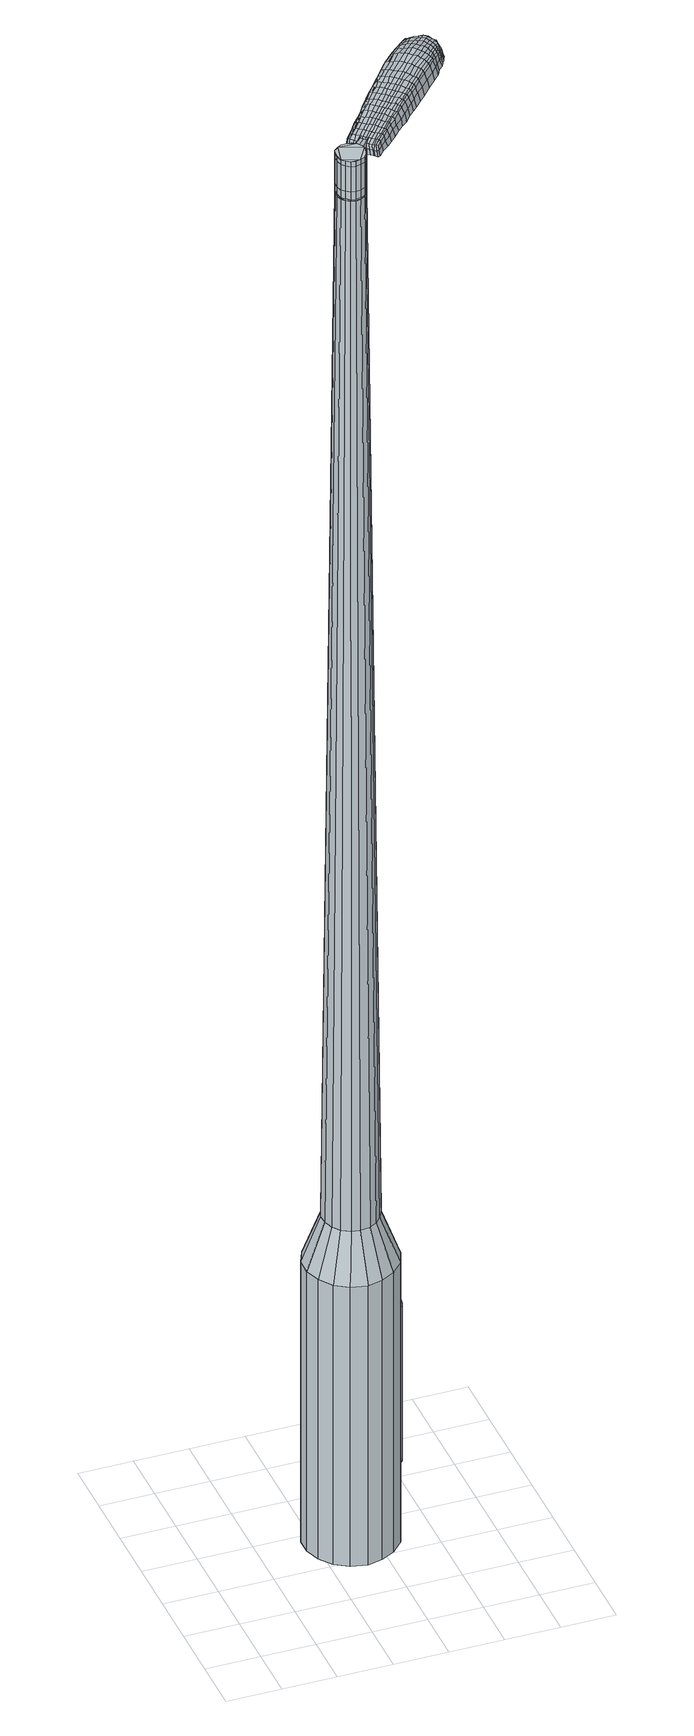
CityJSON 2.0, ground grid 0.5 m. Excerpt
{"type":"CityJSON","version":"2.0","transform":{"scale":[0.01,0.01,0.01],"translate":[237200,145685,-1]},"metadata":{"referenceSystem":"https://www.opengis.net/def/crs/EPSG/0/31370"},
"CityObjects":{
"object1":{"type":"GenericCityObject","attributes":{"cluster":576,"mean_distance_to_centroid":0.245,"new_centroid_x":237201.32,"new_centroid_y":145686.31,"mean_distance_to_camera":13.51,"H1":3.52,"H2":2.76,"Z_final":118.81,"cluster2":-1,"proj_x":237204.44,"proj_y":145689.1,"id_line":84835,"bearing_l":138.25,"distance":4.19,"orientation":"right","G_obj":48.25},"geometry":[{"type":"MultiSurface","lod":"2","boundaries":[[[0,1,2,3]],[[1,4,5,2]],[[4,6,7,5]],[[6,8,9,7]],[[8,10,11,9]],[[10,12,13,11]],[[12,14,15,13]],[[14,16,17,15]],[[16,18,19,17]],[[18,20,21,19]],[[20,22,23,21]],[[22,24,25,23]],[[24,26,27,25]],[[26,28,29,27]],[[28,30,31,29]],[[30,32,33,31]],[[32,34,35,33]],[[34,0,3,35]],[[36,37,38,39]],[[38,40,41,42]],[[41,43,42]],[[42,44,45,46]],[[45,47,46]],[[46,48,49,50]],[[49,51,50]],[[42,46,50,38]],[[50,52,39,38]],[[53,36,39]],[[2,5,7,35]],[[7,9,11,15]],[[11,13,15]],[[15,17,19,23]],[[19,21,23]],[[23,25,27,31]],[[27,29,31]],[[15,23,31,7]],[[31,33,35,7]],[[3,2,35]],[[1,0,54,55]],[[0,34,56,54]],[[34,32,57,56]],[[32,30,58,57]],[[30,28,59,58]],[[28,26,60,59]],[[26,24,61,60]],[[24,22,62,61]],[[22,20,63,62]],[[20,18,64,63]],[[18,16,65,64]],[[16,14,66,65]],[[14,12,67,66]],[[12,10,68,67]],[[10,8,69,68]],[[8,6,70,69]],[[6,4,71,70]],[[4,1,55,71]],[[55,54,72,73]],[[54,56,74,72]],[[56,57,75,74]],[[57,58,76,75]],[[58,59,77,76]],[[59,60,78,77]],[[60,61,79,78]],[[61,62,80,79]],[[62,63,81,80]],[[63,64,82,81]],[[64,65,83,82]],[[65,66,84,83]],[[66,67,85,84]],[[67,68,86,85]],[[68,69,87,86]],[[69,70,88,87]],[[70,71,89,88]],[[71,55,73,89]],[[90,91,92,93]],[[74,94,91,90]],[[75,95,94,74]],[[96,97,95,75]],[[77,98,97,96]],[[99,100,98,77]],[[101,102,100,99]],[[80,103,102,101]],[[104,105,103,80]],[[82,106,105,104]],[[107,108,106,82]],[[109,110,108,107]],[[111,112,110,109]],[[113,114,112,111]],[[87,115,114,113]],[[116,117,115,87]],[[89,118,117,116]],[[93,92,118,89]],[[119,120,121,122]],[[123,119,122,124]],[[125,123,124,126]],[[127,125,126,128]],[[129,127,128,130]],[[131,129,130,132]],[[133,131,132,134]],[[135,133,134,136]],[[137,135,136,138]],[[139,137,138,140]],[[141,139,140,142]],[[143,141,142,144]],[[145,143,144,146]],[[147,145,146,148]],[[149,147,148,150]],[[151,149,150,152]],[[73,72,90,93]],[[72,74,90]],[[76,96,75]],[[76,77,96]],[[78,99,77]],[[78,79,101,99]],[[79,80,101]],[[81,104,80]],[[81,82,104]],[[83,107,82]],[[83,84,109,107]],[[84,85,111,109]],[[85,86,113,111]],[[86,87,113]],[[88,116,87]],[[88,89,116]],[[73,93,89]],[[153,154,92,91]],[[154,118,92]],[[155,117,118]],[[155,115,117]],[[156,114,115]],[[156,157,112,114]],[[157,158,110,112]],[[158,159,108,110]],[[159,106,108]],[[160,105,106]],[[160,103,105]],[[161,102,103]],[[161,162,100,102]],[[162,98,100]],[[163,97,98]],[[163,95,97]],[[153,91,94]],[[39,52,151,164]],[[154,153,165,152]],[[53,39,164,120]],[[153,94,121,165]],[[36,53,120,119]],[[94,95,122,121]],[[37,36,119,123]],[[95,163,124,122]],[[38,37,123,125]],[[163,98,126,124]],[[40,38,125,127]],[[98,162,128,126]],[[41,40,127,129]],[[162,161,130,128]],[[43,41,129,131]],[[161,103,132,130]],[[42,43,131,133]],[[103,160,134,132]],[[44,42,133,135]],[[160,106,136,134]],[[45,44,135,137]],[[106,159,138,136]],[[47,45,137,139]],[[159,158,140,138]],[[46,47,139,141]],[[158,157,142,140]],[[48,46,141,143]],[[157,156,144,142]],[[49,48,143,145]],[[156,115,146,144]],[[51,49,145,147]],[[115,155,148,146]],[[50,51,147,149]],[[155,118,150,148]],[[52,50,149,151]],[[118,154,152,150]],[[151,152,166,167]],[[152,165,168,166]],[[165,121,169,168]],[[121,120,170,169]],[[120,164,171,170]],[[164,151,167,171]],[[172,173,174,175]],[[176,172,175,177]],[[172,176,178,179]],[[173,172,179,180]],[[181,182,183,184]],[[185,181,184,186]],[[181,185,187,188]],[[182,181,188,189]],[[190,191,192,193]],[[194,190,193,195]],[[190,194,196,197]],[[191,190,197,198]],[[199,200,201,202]],[[203,199,202,204]],[[199,203,205,206]],[[200,199,206,207]],[[208,209,210,211]],[[212,208,211,213]],[[208,212,214,215]],[[209,208,215,216]],[[217,218,219,220]],[[221,217,220,222]],[[217,221,223,224]],[[218,217,224,225]],[[226,227,228,229]],[[218,226,229,219]],[[226,218,225,230]],[[227,226,230,231]],[[232,233,234,235]],[[227,232,235,228]],[[232,227,231,236]],[[233,232,236,237]],[[238,176,177,239]],[[233,238,239,234]],[[238,233,237,240]],[[176,238,240,178]],[[241,242,243,244]],[[245,241,244,246]],[[241,245,247,248]],[[242,241,248,249]],[[250,251,252,253]],[[242,250,253,243]],[[250,242,249,254]],[[251,250,254,255]],[[256,257,258,259]],[[251,256,259,252]],[[256,251,255,260]],[[257,256,260,261]],[[262,263,264,265]],[[257,262,265,258]],[[262,257,261,266]],[[263,262,266,267]],[[268,173,180,269]],[[263,268,269,264]],[[268,263,267,270]],[[173,268,270,174]],[[271,272,273,274]],[[275,271,274,276]],[[271,275,277,278]],[[272,271,278,279]],[[280,281,282,283]],[[272,280,283,273]],[[280,272,279,284]],[[281,280,284,285]],[[286,287,288,289]],[[281,286,289,282]],[[286,281,285,290]],[[287,286,290,291]],[[292,185,186,293]],[[287,292,293,288]],[[292,287,291,294]],[[185,292,294,187]],[[295,296,297,298]],[[299,295,298,300]],[[295,299,301,302]],[[296,295,302,303]],[[304,305,306,307]],[[296,304,307,297]],[[304,296,303,308]],[[305,304,308,309]],[[310,311,312,313]],[[305,310,313,306]],[[310,305,309,314]],[[311,310,314,315]],[[316,317,318,319]],[[311,316,319,312]],[[316,311,315,320]],[[317,316,320,321]],[[322,182,189,323]],[[317,322,323,318]],[[322,317,321,324]],[[182,322,324,183]],[[325,211,210,326]],[[327,325,326,328]],[[325,327,329,330]],[[211,325,330,213]],[[331,327,328,332]],[[333,331,332,334]],[[331,333,335,336]],[[327,331,336,329]],[[337,333,334,338]],[[339,337,338,340]],[[337,339,341,342]],[[333,337,342,335]],[[343,339,340,344]],[[345,343,344,346]],[[343,345,347,348]],[[339,343,348,341]],[[349,345,346,350]],[[200,349,350,201]],[[349,200,207,351]],[[345,349,351,347]],[[352,353,198,197]],[[354,352,197,196]],[[352,354,355,356]],[[353,352,356,357]],[[358,359,357,356]],[[360,358,356,355]],[[358,360,361,362]],[[359,358,362,363]],[[364,365,363,362]],[[366,364,362,361]],[[364,366,367,368]],[[365,364,368,369]],[[370,371,369,368]],[[372,370,368,367]],[[370,372,205,203]],[[371,370,203,204]],[[373,374,375,376]],[[275,373,376,277]],[[373,275,276,377]],[[374,373,377,378]],[[379,194,195,380]],[[374,379,380,375]],[[379,374,378,381]],[[194,379,381,196]],[[382,383,384,385]],[[221,382,385,223]],[[382,221,222,386]],[[383,382,386,387]],[[388,389,390,391]],[[383,388,391,384]],[[388,383,387,392]],[[389,388,392,393]],[[394,191,198,395]],[[389,394,395,390]],[[394,389,393,396]],[[191,394,396,192]],[[397,398,399,400]],[[179,397,400,180]],[[397,179,178,401]],[[398,397,401,402]],[[403,404,405,406]],[[398,403,406,399]],[[403,398,402,407]],[[404,403,407,408]],[[409,202,201,410]],[[404,409,410,405]],[[409,404,408,411]],[[202,409,411,204]],[[412,413,414,415]],[[184,412,415,186]],[[412,184,183,416]],[[413,412,416,417]],[[418,206,205,419]],[[413,418,419,414]],[[418,413,417,420]],[[206,418,420,207]],[[421,422,423,424]],[[299,421,424,301]],[[421,299,300,425]],[[422,421,425,426]],[[427,212,213,428]],[[422,427,428,423]],[[427,422,426,429]],[[212,427,429,214]],[[430,431,432,433]],[[245,430,433,247]],[[430,245,246,434]],[[431,430,434,435]],[[436,437,438,439]],[[431,436,439,432]],[[436,431,435,440]],[[437,436,440,441]],[[442,209,216,443]],[[437,442,443,438]],[[442,437,441,444]],[[209,442,444,210]],[[445,446,435,434]],[[244,445,434,246]],[[445,244,243,447]],[[446,445,447,448]],[[449,450,441,440]],[[446,449,440,435]],[[449,446,448,451]],[[450,449,451,452]],[[453,326,210,444]],[[450,453,444,441]],[[453,450,452,454]],[[326,453,454,328]],[[455,456,457,458]],[[302,455,458,303]],[[455,302,301,424]],[[456,455,424,423]],[[459,330,329,460]],[[456,459,460,457]],[[459,456,423,428]],[[330,459,428,213]],[[461,462,448,447]],[[253,461,447,243]],[[461,253,252,463]],[[462,461,463,464]],[[465,466,452,451]],[[462,465,451,448]],[[465,462,464,467]],[[466,465,467,468]],[[469,332,328,454]],[[466,469,454,452]],[[469,466,468,470]],[[332,469,470,334]],[[471,472,473,474]],[[308,471,474,309]],[[471,308,303,458]],[[472,471,458,457]],[[475,336,335,476]],[[472,475,476,473]],[[475,472,457,460]],[[336,475,460,329]],[[477,478,464,463]],[[259,477,463,252]],[[477,259,258,479]],[[478,477,479,480]],[[481,482,468,467]],[[478,481,467,464]],[[481,478,480,483]],[[482,481,483,484]],[[485,338,334,470]],[[482,485,470,468]],[[485,482,484,486]],[[338,485,486,340]],[[487,488,489,490]],[[314,487,490,315]],[[487,314,309,474]],[[488,487,474,473]],[[491,342,341,492]],[[488,491,492,489]],[[491,488,473,476]],[[342,491,476,335]],[[493,494,480,479]],[[265,493,479,258]],[[493,265,264,495]],[[494,493,495,496]],[[497,498,484,483]],[[494,497,483,480]],[[497,494,496,499]],[[498,497,499,500]],[[501,344,340,486]],[[498,501,486,484]],[[501,498,500,502]],[[344,501,502,346]],[[503,504,505,506]],[[320,503,506,321]],[[503,320,315,490]],[[504,503,490,489]],[[507,348,347,508]],[[504,507,508,505]],[[507,504,489,492]],[[348,507,492,341]],[[509,510,496,495]],[[269,509,495,264]],[[509,269,180,400]],[[510,509,400,399]],[[511,512,500,499]],[[510,511,499,496]],[[511,510,399,406]],[[512,511,406,405]],[[513,350,346,502]],[[512,513,502,500]],[[513,512,405,410]],[[350,513,410,201]],[[514,515,417,416]],[[324,514,416,183]],[[514,324,321,506]],[[515,514,506,505]],[[516,351,207,420]],[[515,516,420,417]],[[516,515,505,508]],[[351,516,508,347]],[[517,518,378,377]],[[274,517,377,276]],[[517,274,273,519]],[[518,517,519,520]],[[521,354,196,381]],[[518,521,381,378]],[[521,518,520,522]],[[354,521,522,355]],[[523,524,525,526]],[[224,523,526,225]],[[523,224,223,385]],[[524,523,385,384]],[[527,528,529,530]],[[524,527,530,525]],[[527,524,384,391]],[[528,527,391,390]],[[531,353,357,532]],[[528,531,532,529]],[[531,528,390,395]],[[353,531,395,198]],[[533,534,520,519]],[[283,533,519,273]],[[533,283,282,535]],[[534,533,535,536]],[[537,360,355,522]],[[534,537,522,520]],[[537,534,536,538]],[[360,537,538,361]],[[539,540,541,542]],[[230,539,542,231]],[[539,230,225,526]],[[540,539,526,525]],[[543,544,545,546]],[[540,543,546,541]],[[543,540,525,530]],[[544,543,530,529]],[[547,359,363,548]],[[544,547,548,545]],[[547,544,529,532]],[[359,547,532,357]],[[549,550,536,535]],[[289,549,535,282]],[[549,289,288,551]],[[550,549,551,552]],[[553,366,361,538]],[[550,553,538,536]],[[553,550,552,554]],[[366,553,554,367]],[[555,556,557,558]],[[236,555,558,237]],[[555,236,231,542]],[[556,555,542,541]],[[559,560,561,562]],[[556,559,562,557]],[[559,556,541,546]],[[560,559,546,545]],[[563,365,369,564]],[[560,563,564,561]],[[563,560,545,548]],[[365,563,548,363]],[[565,566,552,551]],[[293,565,551,288]],[[565,293,186,415]],[[566,565,415,414]],[[567,372,367,554]],[[566,567,554,552]],[[567,566,414,419]],[[372,567,419,205]],[[568,569,402,401]],[[240,568,401,178]],[[568,240,237,558]],[[569,568,558,557]],[[570,571,408,407]],[[569,570,407,402]],[[570,569,557,562]],[[571,570,562,561]],[[572,371,204,411]],[[571,572,411,408]],[[572,571,561,564]],[[371,572,564,369]],[[573,574,575,576]],[[576,575,577,578]],[[579,577,575,580]],[[580,575,574,581]],[[582,583,584,585]],[[585,584,586,587]],[[588,586,584,589]],[[589,584,583,590]],[[591,592,593,594]],[[594,593,595,596]],[[597,595,593,598]],[[598,593,592,599]],[[600,601,602,603]],[[603,602,604,605]],[[606,604,602,607]],[[607,602,601,608]],[[609,610,611,612]],[[612,611,613,614]],[[615,613,611,616]],[[616,611,610,617]],[[618,619,620,621]],[[621,620,622,623]],[[624,622,620,625]],[[625,620,619,626]],[[627,628,629,630]],[[630,629,619,618]],[[626,619,629,631]],[[631,629,628,632]],[[633,634,635,636]],[[636,635,628,627]],[[632,628,635,637]],[[637,635,634,638]],[[578,577,639,640]],[[640,639,634,633]],[[638,634,639,641]],[[641,639,577,579]],[[642,643,644,645]],[[645,644,646,647]],[[648,646,644,649]],[[649,644,643,650]],[[651,652,653,654]],[[654,653,643,642]],[[650,643,653,655]],[[655,653,652,656]],[[657,658,659,660]],[[660,659,652,651]],[[656,652,659,661]],[[661,659,658,662]],[[663,664,665,666]],[[666,665,658,657]],[[662,658,665,667]],[[667,665,664,668]],[[581,574,669,670]],[[670,669,664,663]],[[668,664,669,671]],[[671,669,574,573]],[[672,673,674,675]],[[675,674,676,677]],[[678,676,674,679]],[[679,674,673,680]],[[681,682,683,684]],[[684,683,673,672]],[[680,673,683,685]],[[685,683,682,686]],[[687,688,689,690]],[[690,689,682,681]],[[686,682,689,691]],[[691,689,688,692]],[[587,586,693,694]],[[694,693,688,687]],[[692,688,693,695]],[[695,693,586,588]],[[696,697,698,699]],[[699,698,700,701]],[[702,700,698,703]],[[703,698,697,704]],[[705,706,707,708]],[[708,707,697,696]],[[704,697,707,709]],[[709,707,706,710]],[[711,712,713,714]],[[714,713,706,705]],[[710,706,713,715]],[[715,713,712,716]],[[717,718,719,720]],[[720,719,712,711]],[[716,712,719,721]],[[721,719,718,722]],[[590,583,723,724]],[[724,723,718,717]],[[722,718,723,725]],[[725,723,583,582]],[[609,612,726,727]],[[727,726,728,729]],[[730,728,726,731]],[[731,726,612,614]],[[729,728,732,733]],[[733,732,734,735]],[[736,734,732,737]],[[737,732,728,730]],[[735,734,738,739]],[[739,738,740,741]],[[742,740,738,743]],[[743,738,734,736]],[[741,740,744,745]],[[745,744,746,747]],[[748,746,744,749]],[[749,744,740,742]],[[747,746,750,751]],[[751,750,601,600]],[[608,601,750,752]],[[752,750,746,748]],[[599,753,754,598]],[[598,754,755,597]],[[756,755,754,757]],[[757,754,753,758]],[[758,759,760,757]],[[757,760,761,756]],[[762,761,760,763]],[[763,760,759,764]],[[764,765,766,763]],[[763,766,767,762]],[[768,767,766,769]],[[769,766,765,770]],[[770,771,772,769]],[[769,772,773,768]],[[606,773,772,604]],[[604,772,771,605]],[[774,775,776,777]],[[777,776,676,678]],[[677,676,776,778]],[[778,776,775,779]],[[596,595,780,781]],[[781,780,775,774]],[[779,775,780,782]],[[782,780,595,597]],[[783,784,785,786]],[[786,785,622,624]],[[623,622,785,787]],[[787,785,784,788]],[[789,790,791,792]],[[792,791,784,783]],[[788,784,791,793]],[[793,791,790,794]],[[599,592,795,796]],[[796,795,790,789]],[[794,790,795,797]],[[797,795,592,591]],[[798,799,800,801]],[[801,800,580,581]],[[579,580,800,802]],[[802,800,799,803]],[[804,805,806,807]],[[807,806,799,798]],[[803,799,806,808]],[[808,806,805,809]],[[600,603,810,811]],[[811,810,805,804]],[[809,805,810,812]],[[812,810,603,605]],[[813,814,815,816]],[[816,815,585,587]],[[582,585,815,817]],[[817,815,814,818]],[[606,607,819,820]],[[820,819,814,813]],[[818,814,819,821]],[[821,819,607,608]],[[822,823,824,825]],[[825,824,700,702]],[[701,700,824,826]],[[826,824,823,827]],[[614,613,828,829]],[[829,828,823,822]],[[827,823,828,830]],[[830,828,613,615]],[[831,832,646,648]],[[647,646,832,833]],[[834,835,836,837]],[[837,836,832,831]],[[833,832,836,838]],[[838,836,835,839]],[[617,610,840,841]],[[841,840,835,834]],[[839,835,840,842]],[[842,840,610,609]],[[843,844,833]],[[833,844,645,647]],[[642,645,844,845]],[[845,844,843,846]],[[839,847,848,838]],[[838,848,843,833]],[[846,843,848,849]],[[849,848,847,850]],[[609,727,851,842]],[[842,851,847,839]],[[850,847,851,852]],[[852,851,727,729]],[[853,854,855,856]],[[856,855,703,704]],[[702,703,855,825]],[[825,855,854,822]],[[730,731,857,858]],[[858,857,854,853]],[[822,854,857,829]],[[829,857,731,614]],[[846,859,860,845]],[[845,860,654,642]],[[651,654,860,861]],[[861,860,859,862]],[[850,863,864,849]],[[849,864,859,846]],[[862,859,864,865]],[[865,864,863,866]],[[729,733,867,852]],[[852,867,863,850]],[[866,863,867,868]],[[868,867,733,735]],[[869,870,871,872]],[[872,871,709,710]],[[704,709,871,856]],[[856,871,870,853]],[[736,737,873,874]],[[874,873,870,869]],[[853,870,873,858]],[[858,873,737,730]],[[862,875,876,861]],[[861,876,660,651]],[[657,660,876,877]],[[877,876,875,878]],[[866,879,880,865]],[[865,880,875,862]],[[878,875,880,881]],[[881,880,879,882]],[[735,739,883,868]],[[868,883,879,866]],[[882,879,883,884]],[[884,883,739,741]],[[885,886,887,888]],[[888,887,715,716]],[[710,715,887,872]],[[872,887,886,869]],[[742,743,889,890]],[[890,889,886,885]],[[869,886,889,874]],[[874,889,743,736]],[[878,891,877]],[[877,891,666,657]],[[663,666,891,892]],[[892,891,893]],[[882,894,895,881]],[[881,895,891,878]],[[893,891,895,896]],[[896,895,894,897]],[[741,745,898,884]],[[884,898,894,882]],[[897,894,898,899]],[[899,898,745,747]],[[900,901,902,903]],[[903,902,721,722]],[[716,721,902,888]],[[888,902,901,885]],[[748,749,904,905]],[[905,904,901,900]],[[885,901,904,890]],[[890,904,749,742]],[[893,906,907,892]],[[892,907,670,663]],[[581,670,907,801]],[[801,907,906,798]],[[897,908,909,896]],[[896,909,906,893]],[[798,906,909,807]],[[807,909,908,804]],[[747,751,910,899]],[[899,910,908,897]],[[804,908,910,811]],[[811,910,751,600]],[[818,911,912,817]],[[817,912,725,582]],[[722,725,912,903]],[[903,912,911,900]],[[608,752,913,821]],[[821,913,911,818]],[[900,911,913,905]],[[905,913,752,748]],[[779,914,915,778]],[[778,915,675,677]],[[672,675,915,916]],[[916,915,914,917]],[[597,755,918,782]],[[782,918,914,779]],[[917,914,918,919]],[[919,918,755,756]],[[920,921,922,923]],[[923,922,625,626]],[[624,625,922,786]],[[786,922,921,783]],[[924,925,926,927]],[[927,926,921,920]],[[783,921,926,792]],[[792,926,925,789]],[[758,753,928,929]],[[929,928,925,924]],[[789,925,928,796]],[[796,928,753,599]],[[917,930,931,916]],[[916,931,684,672]],[[681,684,931,932]],[[932,931,930,933]],[[756,761,934,919]],[[919,934,930,917]],[[933,930,934,935]],[[935,934,761,762]],[[936,937,938,939]],[[939,938,631,632]],[[626,631,938,923]],[[923,938,937,920]],[[940,941,942,943]],[[943,942,937,936]],[[920,937,942,927]],[[927,942,941,924]],[[764,759,944,945]],[[945,944,941,940]],[[924,941,944,929]],[[929,944,759,758]],[[933,946,947,932]],[[932,947,690,681]],[[687,690,947,948]],[[948,947,946,949]],[[762,767,950,935]],[[935,950,946,933]],[[949,946,950,951]],[[951,950,767,768]],[[952,953,954,955]],[[955,954,637,638]],[[632,637,954,939]],[[939,954,953,936]],[[956,957,958,959]],[[959,958,953,952]],[[936,953,958,943]],[[943,958,957,940]],[[770,765,960,961]],[[961,960,957,956]],[[940,957,960,945]],[[945,960,765,764]],[[949,962,963,948]],[[948,963,694,687]],[[587,694,963,816]],[[816,963,962,813]],[[768,773,964,951]],[[951,964,962,949]],[[813,962,964,820]],[[820,964,773,606]],[[803,965,966,802]],[[802,966,641,579]],[[638,641,966,955]],[[955,966,965,952]],[[809,967,968,808]],[[808,968,965,803]],[[952,965,968,959]],[[959,968,967,956]],[[605,771,969,812]],[[812,969,967,809]],[[956,967,969,961]],[[961,969,771,770]],[[573,576,175,174]],[[576,578,177,175]],[[588,589,188,187]],[[589,590,189,188]],[[591,594,193,192]],[[594,596,195,193]],[[615,616,215,214]],[[616,617,216,215]],[[618,621,220,219]],[[621,623,222,220]],[[627,630,229,228]],[[630,618,219,229]],[[633,636,235,234]],[[636,627,228,235]],[[578,640,239,177]],[[640,633,234,239]],[[648,649,248,247]],[[649,650,249,248]],[[650,655,254,249]],[[655,656,255,254]],[[656,661,260,255]],[[661,662,261,260]],[[662,667,266,261]],[[667,668,267,266]],[[668,671,270,267]],[[671,573,174,270]],[[678,679,278,277]],[[679,680,279,278]],[[680,685,284,279]],[[685,686,285,284]],[[686,691,290,285]],[[691,692,291,290]],[[692,695,294,291]],[[695,588,187,294]],[[696,699,298,297]],[[699,701,300,298]],[[705,708,307,306]],[[708,696,297,307]],[[711,714,313,312]],[[714,705,306,313]],[[717,720,319,318]],[[720,711,312,319]],[[590,724,323,189]],[[724,717,318,323]],[[774,777,376,375]],[[777,678,277,376]],[[596,781,380,195]],[[781,774,375,380]],[[623,787,386,222]],[[787,788,387,386]],[[788,793,392,387]],[[793,794,393,392]],[[794,797,396,393]],[[797,591,192,396]],[[701,826,425,300]],[[826,827,426,425]],[[827,830,429,426]],[[830,615,214,429]],[[831,433,432]],[[831,648,247,433]],[[834,837,439,438]],[[837,831,432,439]],[[617,841,443,216]],[[841,834,438,443]],[[970,971,972,973]],[[974,975,973,972]],[[976,977,978,979]],[[980,981,982,983]],[[971,984,985,972]],[[986,974,972,985]],[[987,976,979,988]],[[989,990,981,980]],[[984,991,992,985]],[[992,993,986,985]],[[994,987,988,995]],[[996,990,989,997]],[[991,998,999,992]],[[999,1000,993,992]],[[1001,994,995,1002]],[[1003,996,997,1004]],[[1005,1006,1007,1008]],[[1009,1010,1006,1005]],[[1009,1011,1012,1010]],[[1011,1013,1014,1012]],[[1015,1016,1017,1018]],[[1019,1020,1016,1015]],[[1021,1022,1020,1019]],[[1023,1024,1022,1021]],[[1018,1007,1006,1015]],[[1015,1006,1010,1019]],[[1010,1012,1021,1019]],[[1012,1014,1023,1021]],[[979,978,975,974]],[[988,979,974,986]],[[993,995,988,986]],[[1000,1002,995,993]],[[980,983,977,976]],[[989,980,976,987]],[[997,989,987,994]],[[1004,997,994,1001]],[[981,1005,1008,982]],[[990,1009,1005,981]],[[1011,1009,990,996]],[[1013,1011,996,1003]],[[1025,1026,1027,1028]],[[1027,1029,1030,1031]],[[1027,1031,1032,1033]],[[1027,1033,1028]],[[1034,1025,1028,1035]],[[1036,1035,1028,1037]],[[1038,1037,1028]],[[1039,1027,1026,1040]],[[1041,1039,1040,1042]],[[1043,1041,1042,1044]],[[1045,1043,1044,1046]],[[1047,1045,1046,1048]],[[1048,1049,1050,1051]],[[1048,1051,1052,1053]],[[1048,1053,1054,1055]],[[1054,1056,1057,1058]],[[1054,1058,1059,1060]],[[1054,1060,1055]],[[1048,1055,1047]],[[1061,1062,1026,1025]],[[1063,1064,1029,1027]],[[1065,1066,1038,1028]],[[1062,1067,1040,1026]],[[1068,1063,1027,1039]],[[1067,1069,1042,1040]],[[1070,1068,1039,1041]],[[1069,1071,1044,1042]],[[1072,1070,1041,1043]],[[1071,1073,1046,1044]],[[1074,1072,1043,1045]],[[1073,1075,1048,1046]],[[1076,1074,1045,1047]],[[1075,1077,1049,1048]],[[1078,1079,1056,1054]],[[1080,1076,1047,1055]],[[1050,1049,1077,1081]],[[1051,1050,1081,1082]],[[1052,1051,1082,1083]],[[1053,1052,1083,1084]],[[1054,1053,1084,1078]],[[1085,1061,1025,1034]],[[1086,1085,1034,1035]],[[1087,1086,1035,1036]],[[1088,1087,1036,1037]],[[1066,1088,1037,1038]],[[1030,1029,1064,1089]],[[1057,1056,1079,1090]],[[1031,1030,1089,1091]],[[1032,1031,1091,1092]],[[1033,1032,1092,1093]],[[1028,1033,1093,1065]],[[1058,1057,1090,1094]],[[1059,1058,1094,1095]],[[1060,1059,1095,1096]],[[1055,1060,1096,1080]]]}]}
},
"vertices":[
[160,165,384],[169,154,384],[169,154,96],[160,165,96],[174,140,384],[174,140,96],[173,125,384],[173,125,96],[168,112,384],[168,112,96],[158,101,384],[158,101,96],[145,94,384],[145,94,96],[131,91,384],[131,91,96],[116,94,384],[116,94,96],[104,102,384],[104,102,96],[95,114,384],[95,114,96],[90,128,384],[90,128,96],[90,142,384],[90,142,96],[96,156,384],[96,156,96],[106,167,384],[106,167,96],[119,174,384],[119,174,96],[133,176,384],[133,176,96],[148,173,384],[148,173,96],[132,147,1524],[128,147,1524],[124,144,1524],[141,144,1524],[120,141,1524],[119,137,1524],[120,127,1524],[119,132,1524],[123,124,1524],[127,121,1524],[136,121,1524],[131,120,1524],[140,123,1524],[143,127,1524],[145,136,1524],[145,131,1524],[144,140,1524],[137,146,1524],[149,153,429],[154,146,429],[141,157,429],[133,159,429],[124,158,429],[116,154,429],[110,147,429],[107,139,429],[107,130,429],[110,122,429],[115,115,429],[123,110,429],[131,109,429],[140,110,429],[147,114,429],[153,121,429],[157,129,429],[157,137,429],[141,144,1483],[144,140,1483],[137,146,1483],[132,147,1483],[128,147,1483],[124,144,1483],[120,141,1483],[119,137,1483],[119,132,1483],[120,127,1483],[123,124,1483],[127,121,1483],[131,120,1483],[136,121,1483],[140,123,1483],[143,127,1483],[145,131,1483],[145,136,1483],[140,143,1483],[140,143,1485],[143,140,1485],[143,140,1483],[137,146,1485],[132,147,1485],[128,146,1483],[128,146,1485],[124,144,1485],[121,141,1483],[121,141,1485],[119,136,1483],[119,136,1485],[119,132,1485],[121,128,1483],[121,128,1485],[123,124,1485],[127,122,1483],[127,122,1485],[131,121,1483],[131,121,1485],[136,122,1483],[136,122,1485],[140,124,1483],[140,124,1485],[143,127,1485],[144,131,1483],[144,131,1485],[145,136,1485],[132,147,1519],[137,146,1519],[137,146,1493],[132,147,1493],[128,147,1519],[128,147,1493],[124,144,1519],[124,144,1493],[120,141,1519],[120,141,1493],[119,137,1519],[119,137,1493],[119,132,1519],[119,132,1493],[120,127,1519],[120,127,1493],[123,124,1519],[123,124,1493],[127,121,1519],[127,121,1493],[131,120,1519],[131,120,1493],[136,121,1519],[136,121,1493],[140,123,1519],[140,123,1493],[143,127,1519],[143,127,1493],[145,131,1519],[145,131,1493],[145,136,1519],[145,136,1493],[144,140,1519],[144,140,1493],[141,144,1485],[144,140,1485],[145,131,1485],[140,123,1485],[136,121,1485],[131,120,1485],[127,121,1485],[120,127,1485],[119,137,1485],[120,141,1485],[128,147,1485],[141,144,1519],[141,144,1493],[156,156,1513],[156,156,1518],[153,158,1513],[151,160,1513],[151,160,1518],[153,158,1518],[217,200,1519],[212,195,1518],[214,195,1509],[219,200,1510],[223,206,1519],[225,206,1510],[221,207,1526],[215,200,1525],[210,195,1525],[189,226,1519],[184,220,1518],[185,219,1525],[189,224,1525],[194,232,1519],[195,231,1526],[194,234,1510],[188,228,1510],[184,222,1509],[250,269,1519],[253,266,1519],[254,267,1513],[251,270,1513],[247,271,1519],[247,272,1513],[246,270,1524],[249,268,1524],[252,265,1524],[201,214,1530],[196,208,1529],[199,206,1529],[204,211,1530],[207,220,1531],[210,218,1531],[204,223,1530],[198,216,1530],[194,210,1529],[148,153,1512],[150,151,1512],[150,152,1517],[149,154,1517],[145,155,1512],[146,156,1517],[146,156,1506],[148,154,1506],[150,152,1506],[256,245,1519],[254,242,1519],[255,242,1512],[257,245,1512],[257,247,1518],[258,247,1512],[256,247,1522],[254,246,1523],[253,243,1524],[251,238,1519],[247,234,1519],[249,234,1512],[253,238,1512],[250,239,1524],[246,234,1525],[244,229,1519],[239,223,1519],[241,223,1511],[246,229,1511],[242,230,1526],[237,224,1526],[231,215,1519],[233,215,1510],[229,215,1526],[165,148,1513],[170,153,1513],[169,153,1518],[164,148,1517],[161,144,1512],[161,145,1516],[162,144,1506],[166,148,1507],[172,153,1507],[176,158,1514],[181,164,1515],[179,164,1520],[174,159,1519],[177,158,1507],[183,164,1507],[186,169,1515],[192,174,1516],[190,175,1522],[185,169,1521],[188,169,1508],[193,174,1508],[197,179,1517],[202,185,1517],[200,185,1524],[195,180,1523],[199,179,1508],[204,185,1509],[207,190,1518],[205,190,1524],[209,190,1509],[229,270,1519],[227,267,1519],[228,266,1524],[230,268,1523],[232,271,1518],[232,270,1522],[231,272,1512],[229,271,1512],[227,269,1512],[223,264,1519],[219,260,1519],[220,259,1525],[224,263,1524],[223,266,1512],[219,262,1512],[215,256,1519],[210,250,1519],[210,248,1526],[216,254,1526],[215,258,1511],[209,252,1511],[202,241,1519],[202,240,1526],[202,243,1510],[142,168,1513],[147,174,1513],[147,176,1507],[142,170,1507],[139,163,1512],[139,165,1506],[140,164,1516],[143,167,1517],[148,173,1518],[152,180,1514],[156,186,1515],[156,187,1507],[152,182,1507],[152,179,1519],[157,184,1520],[161,192,1515],[166,198,1516],[165,199,1508],[161,193,1508],[162,190,1521],[166,196,1522],[170,203,1517],[175,209,1517],[175,211,1509],[170,205,1508],[171,202,1523],[175,207,1524],[180,215,1518],[179,217,1509],[180,213,1524],[152,158,1519],[154,156,1519],[157,164,1520],[159,162,1520],[155,166,1520],[150,160,1519],[162,169,1522],[164,167,1522],[167,175,1523],[169,173,1523],[165,177,1523],[160,171,1521],[172,180,1524],[174,178,1524],[177,186,1525],[179,184,1525],[174,188,1525],[170,183,1524],[182,191,1526],[184,189,1526],[187,197,1527],[189,195,1527],[184,199,1527],[179,194,1526],[191,203,1528],[194,200,1528],[189,205,1528],[247,266,1527],[250,263,1527],[244,267,1526],[241,264,1527],[244,262,1528],[247,260,1528],[240,257,1529],[243,255,1529],[237,260,1528],[232,254,1530],[235,252,1530],[238,249,1530],[230,247,1531],[233,244,1531],[227,249,1530],[221,242,1531],[224,240,1531],[227,237,1531],[216,230,1531],[218,228,1531],[213,233,1531],[234,272,1518],[237,272,1519],[237,273,1513],[233,273,1513],[233,270,1523],[236,271,1523],[242,272,1519],[242,273,1513],[241,270,1524],[257,250,1518],[258,252,1518],[256,252,1523],[256,249,1523],[259,249,1513],[259,252,1513],[258,256,1519],[257,260,1519],[256,259,1524],[256,255,1523],[259,256,1513],[258,260,1513],[255,263,1519],[254,262,1524],[256,264,1513],[214,201,1528],[213,203,1528],[208,197,1528],[209,196,1527],[220,207,1528],[219,209,1529],[211,205,1529],[208,207,1530],[203,202,1529],[206,199,1528],[217,211,1529],[215,213,1530],[206,209,1530],[201,204,1529],[212,216,1531],[190,223,1528],[192,221,1529],[198,228,1529],[196,230,1528],[186,217,1527],[187,216,1528],[195,219,1529],[201,226,1530],[190,213,1528],[139,161,1512],[140,160,1512],[141,161,1517],[140,162,1517],[139,163,1506],[140,161,1506],[143,158,1512],[144,158,1517],[143,159,1506],[159,143,1512],[157,145,1512],[158,145,1506],[160,143,1506],[159,145,1517],[158,146,1517],[156,146,1512],[154,148,1512],[155,148,1506],[157,146,1506],[156,147,1517],[154,149,1517],[152,150,1512],[152,150,1506],[152,151,1517],[163,149,1519],[161,150,1519],[168,154,1520],[167,155,1520],[160,151,1519],[158,153,1519],[165,157,1520],[163,158,1520],[156,155,1519],[161,160,1520],[144,166,1519],[145,165,1519],[150,170,1520],[148,172,1520],[147,162,1519],[152,168,1520],[173,159,1521],[172,160,1521],[178,165,1522],[177,166,1522],[170,162,1521],[168,164,1521],[175,167,1522],[173,169,1523],[166,166,1522],[171,171,1523],[153,177,1521],[155,176,1521],[159,182,1522],[158,183,1522],[157,174,1521],[162,179,1522],[183,170,1523],[182,171,1523],[189,175,1524],[187,176,1524],[180,173,1523],[178,175,1524],[185,178,1525],[183,180,1525],[176,177,1524],[181,182,1525],[162,189,1523],[164,188,1523],[169,193,1524],[167,195,1524],[167,185,1524],[171,191,1525],[194,181,1525],[192,182,1525],[199,186,1526],[198,187,1526],[191,184,1526],[188,185,1526],[196,189,1527],[193,191,1527],[186,187,1526],[191,193,1527],[172,200,1525],[173,199,1525],[178,205,1526],[176,206,1526],[176,196,1526],[181,202,1527],[204,191,1527],[203,192,1527],[201,194,1527],[198,196,1528],[196,198,1528],[181,212,1527],[183,210,1527],[186,208,1528],[232,269,1525],[235,269,1525],[229,266,1526],[232,266,1526],[239,268,1526],[236,266,1527],[254,247,1525],[255,250,1525],[252,247,1526],[252,245,1525],[255,253,1525],[254,257,1526],[251,253,1527],[252,250,1526],[252,260,1526],[249,257,1527],[225,263,1526],[228,262,1527],[221,258,1527],[224,258,1528],[232,261,1528],[228,256,1529],[249,240,1526],[249,243,1527],[245,238,1528],[245,236,1527],[248,246,1527],[247,249,1528],[243,244,1529],[244,241,1528],[245,252,1528],[241,247,1530],[217,254,1528],[219,253,1529],[211,248,1528],[213,247,1529],[223,251,1529],[217,245,1530],[242,231,1528],[241,233,1528],[235,227,1529],[236,225,1528],[240,235,1529],[238,238,1530],[232,232,1530],[234,229,1530],[236,241,1530],[230,235,1531],[203,239,1529],[206,237,1529],[209,235,1530],[228,216,1528],[227,218,1529],[225,220,1530],[223,223,1530],[221,225,1531],[213,196,1509],[211,196,1518],[216,201,1518],[218,201,1509],[222,208,1519],[224,208,1510],[220,208,1525],[214,202,1525],[209,197,1525],[186,217,1525],[186,219,1518],[190,225,1518],[191,223,1525],[196,231,1519],[196,230,1525],[195,233,1510],[190,227,1509],[185,221,1509],[252,266,1513],[252,265,1519],[249,267,1519],[250,268,1513],[246,269,1519],[246,270,1513],[245,268,1524],[248,266,1524],[251,264,1524],[199,206,1528],[197,208,1528],[202,214,1529],[204,212,1529],[208,221,1529],[210,218,1529],[205,223,1529],[199,216,1529],[194,211,1528],[152,154,1516],[151,153,1512],[149,155,1512],[150,156,1516],[147,157,1512],[148,157,1516],[147,158,1506],[150,156,1506],[152,154,1506],[254,243,1512],[252,243,1519],[254,246,1518],[255,246,1512],[255,248,1518],[256,248,1512],[254,248,1522],[253,247,1523],[251,244,1523],[248,235,1512],[246,235,1519],[249,240,1519],[251,239,1512],[248,240,1524],[245,236,1525],[239,225,1511],[237,225,1519],[242,231,1519],[244,231,1511],[241,231,1525],[236,225,1526],[230,216,1519],[232,216,1510],[228,217,1526],[168,155,1518],[169,155,1513],[164,149,1513],[163,150,1517],[160,146,1512],[160,147,1515],[161,146,1506],[165,149,1506],[170,155,1507],[178,165,1520],[180,165,1514],[174,160,1514],[173,160,1519],[176,160,1507],[181,165,1507],[189,176,1522],[190,176,1516],[185,170,1515],[183,171,1521],[187,170,1508],[192,176,1508],[199,186,1523],[201,186,1517],[195,181,1516],[194,181,1522],[197,181,1508],[203,186,1508],[206,191,1517],[204,192,1524],[208,191,1509],[229,265,1523],[228,266,1519],[231,268,1518],[231,267,1523],[232,269,1518],[233,268,1522],[232,271,1512],[230,269,1512],[228,267,1512],[221,257,1525],[221,259,1519],[225,263,1519],[225,261,1524],[224,264,1512],[220,260,1512],[212,247,1526],[211,249,1519],[216,254,1519],[217,253,1525],[216,256,1511],[211,251,1511],[203,240,1519],[204,238,1526],[203,242,1510],[149,174,1507],[149,173,1513],[144,167,1513],[144,168,1506],[141,163,1512],[141,164,1506],[142,163,1515],[145,166,1517],[149,172,1518],[158,186,1507],[158,185,1514],[153,179,1514],[153,180,1507],[154,177,1519],[158,183,1520],[167,198,1508],[167,196,1516],[163,191,1515],[162,192,1508],[163,189,1521],[168,195,1522],[176,210,1508],[177,208,1517],[172,202,1516],[172,204,1508],[172,201,1522],[177,206,1523],[181,214,1517],[181,216,1509],[182,212,1524],[153,159,1518],[155,157,1518],[157,164,1519],[159,162,1519],[155,166,1519],[151,161,1518],[162,170,1520],[164,168,1520],[167,175,1521],[169,173,1521],[165,177,1521],[160,172,1520],[172,181,1523],[174,179,1523],[177,186,1524],[179,184,1524],[175,188,1524],[170,183,1523],[182,192,1525],[184,190,1525],[187,197,1526],[189,195,1526],[185,200,1526],[180,194,1525],[192,203,1527],[194,201,1527],[189,205,1527],[249,262,1526],[247,264,1526],[243,266,1525],[241,263,1526],[244,261,1526],[247,259,1526],[242,254,1528],[240,257,1528],[237,259,1527],[232,254,1528],[235,251,1529],[238,249,1529],[233,244,1530],[230,246,1530],[227,248,1529],[221,242,1530],[224,239,1530],[227,237,1530],[218,228,1530],[216,230,1530],[213,232,1530],[236,271,1513],[237,270,1518],[234,270,1518],[234,271,1512],[234,268,1523],[236,269,1523],[241,270,1519],[241,271,1513],[241,268,1523],[254,252,1523],[256,252,1518],[255,250,1518],[254,249,1523],[257,249,1512],[257,252,1512],[254,258,1523],[255,259,1519],[255,255,1519],[254,255,1523],[256,256,1513],[256,259,1513],[254,262,1519],[253,261,1524],[254,263,1513],[208,198,1527],[212,203,1527],[213,202,1527],[208,197,1526],[219,209,1527],[218,210,1528],[203,202,1528],[208,207,1528],[211,205,1528],[206,200,1527],[217,212,1528],[214,214,1529],[206,210,1529],[201,204,1528],[212,216,1529],[198,228,1528],[193,221,1527],[191,222,1527],[197,229,1527],[187,217,1526],[188,216,1527],[196,219,1528],[201,226,1528],[191,213,1527],[143,162,1516],[142,162,1512],[141,162,1512],[142,162,1516],[141,163,1506],[142,163,1506],[144,159,1512],[145,160,1516],[144,160,1506],[160,146,1506],[159,146,1512],[159,147,1516],[156,150,1506],[155,150,1512],[157,148,1512],[158,148,1506],[157,149,1516],[155,150,1516],[153,151,1512],[154,152,1506],[154,152,1516],[162,151,1518],[162,150,1518],[167,155,1519],[167,156,1519],[158,154,1518],[160,152,1518],[165,157,1519],[163,159,1519],[157,155,1518],[161,161,1519],[150,171,1519],[146,165,1518],[145,166,1518],[149,171,1519],[148,163,1518],[153,168,1519],[172,161,1520],[173,161,1520],[178,166,1521],[177,166,1521],[168,164,1520],[170,163,1520],[175,168,1521],[173,170,1521],[166,166,1520],[171,172,1521],[160,182,1521],[155,176,1520],[154,177,1520],[159,183,1521],[158,174,1520],[162,180,1521],[182,172,1522],[183,171,1522],[188,176,1523],[187,177,1523],[178,175,1522],[180,173,1522],[186,179,1523],[183,181,1524],[176,177,1523],[181,183,1524],[169,193,1523],[165,188,1522],[164,189,1522],[168,194,1523],[167,185,1522],[172,191,1523],[193,182,1524],[198,187,1525],[198,188,1525],[189,186,1525],[191,184,1524],[196,189,1525],[194,191,1526],[186,188,1525],[191,193,1526],[179,205,1525],[174,199,1524],[173,200,1524],[178,206,1525],[177,197,1524],[181,202,1525],[203,193,1526],[203,192,1526],[199,197,1527],[201,195,1526],[196,199,1527],[183,210,1526],[182,211,1526],[186,208,1526],[235,267,1524],[232,267,1524],[230,265,1525],[232,265,1525],[239,267,1525],[236,264,1525],[251,247,1525],[253,250,1524],[253,248,1524],[251,245,1525],[250,253,1526],[252,256,1525],[253,253,1524],[251,250,1525],[251,259,1525],[249,256,1526],[228,261,1526],[226,261,1526],[222,257,1526],[224,257,1527],[232,260,1526],[228,255,1527],[244,238,1527],[248,243,1526],[248,241,1526],[244,236,1526],[242,244,1528],[246,249,1527],[247,246,1526],[243,241,1527],[245,252,1527],[240,246,1528],[219,252,1527],[218,253,1527],[212,247,1527],[214,246,1528],[223,250,1528],[218,244,1529],[235,227,1528],[240,233,1527],[240,232,1527],[235,226,1527],[231,232,1529],[237,239,1529],[239,236,1528],[233,229,1528],[235,241,1529],[229,235,1530],[206,237,1528],[205,238,1528],[209,235,1529],[227,218,1528],[227,217,1528],[223,223,1529],[225,221,1529],[221,225,1530],[161,146,1508],[156,150,1508],[178,174,1509],[184,168,1509],[193,189,1510],[200,183,1510],[220,218,1512],[227,212,1512],[215,199,1511],[208,205,1511],[232,232,1513],[241,242,1514],[247,236,1514],[239,225,1513],[151,155,1508],[172,179,1509],[187,195,1510],[213,224,1512],[201,211,1511],[225,238,1513],[234,248,1514],[146,159,1508],[167,184,1509],[180,201,1510],[206,231,1512],[194,217,1511],[228,254,1514],[218,244,1513],[141,164,1508],[161,189,1509],[174,206,1510],[199,237,1512],[187,223,1511],[221,260,1514],[211,250,1513],[249,252,1514],[252,257,1514],[257,252,1514],[256,247,1514],[243,258,1514],[246,261,1514],[237,264,1514],[241,266,1514],[231,269,1514],[236,271,1514],[253,262,1515],[252,267,1515],[253,266,1515],[256,259,1515],[249,265,1515],[251,267,1515],[246,268,1515],[251,268,1515],[243,271,1515],[250,269,1515],[115,174,334],[119,176,334],[119,176,165],[106,169,171],[115,174,165],[112,172,165],[110,171,166],[108,170,167],[107,169,169],[112,172,334],[110,171,333],[108,170,332],[107,169,331],[106,169,328],[134,178,165],[134,178,334],[148,174,165],[148,174,334],[161,166,165],[161,166,334],[170,155,165],[170,155,334],[175,141,165],[175,141,334],[175,136,334],[175,132,334],[175,130,333],[175,127,332],[175,126,331],[175,126,328],[175,136,165],[175,126,171],[175,126,169],[175,127,167],[175,130,166],[175,132,165],[117,171,334],[120,173,334],[120,173,165],[117,171,165],[108,166,171],[108,166,328],[134,175,334],[134,175,165],[147,172,334],[147,172,165],[159,164,334],[159,164,165],[168,153,334],[168,153,165],[172,140,334],[172,140,165],[172,136,334],[172,126,328],[172,126,171],[172,136,165],[172,133,334],[172,130,333],[172,128,332],[172,126,331],[114,169,334],[111,168,333],[109,167,332],[108,167,331],[114,169,165],[172,126,169],[111,168,166],[109,167,167],[108,167,169],[172,128,167],[172,130,166],[172,133,165]
]}
